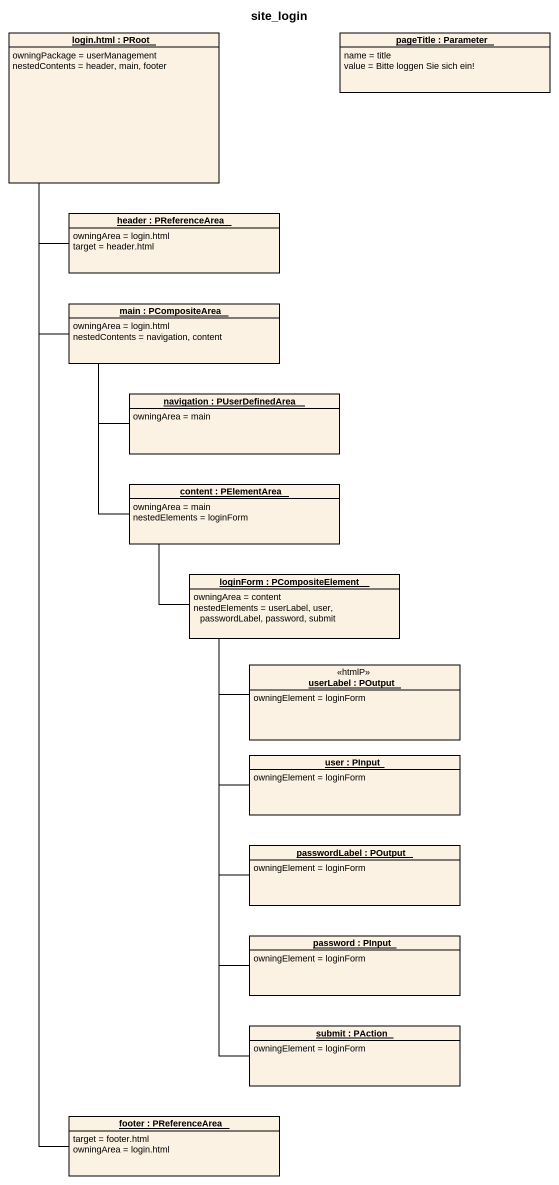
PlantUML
@startuml
title site_login
hide circle
hide empty members
object "login.html : PRoot" as login_html {
  owningPackage = userManagement
  nestedContents = header, main, footer
}
object "pageTitle : Parameter" as pageTitle {
  name = title
  value = Bitte loggen Sie sich ein!
}
object "header : PReferenceArea" as header_ {
  owningArea = login.html
  target = header.html
}
object "main : PCompositeArea" as main {
  owningArea = login.html
  nestedContents = navigation, content
}
object "navigation : PUserDefinedArea" as navigation {
  owningArea = main
}
object "content : PElementArea" as content {
  owningArea = main
  nestedElements = loginForm
}
object "loginForm : PCompositeElement" as loginForm {
  owningArea = content
  nestedElements = userLabel, user, passwordLabel, password, submit
}
object "userLabel : POutput" as userLabel <<htmlP>> {
  owningElement = loginForm
}
object "user : PInput" as user {
  owningElement = loginForm
}
object "passwordLabel : POutput" as passwordLabel {
  owningElement = loginForm
}
object "password : PInput" as password {
  owningElement = loginForm
}
object "submit : PAction" as submit {
  owningElement = loginForm
}
object "footer : PReferenceArea" as footer_ {
  target = footer.html
  owningArea = login.html
}
login_html -- header_
login_html -- main
login_html -- footer_
navigation -up- main
content -up- main
loginForm -up- content
userLabel -up- loginForm
user -up- loginForm
passwordLabel -up- loginForm
password -up- loginForm
submit -up- loginForm
@enduml
